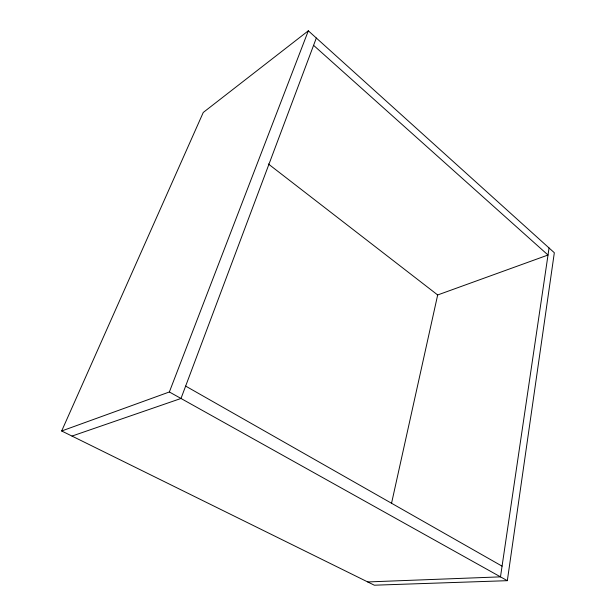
<?xml version="1.0" encoding="UTF-8"?>
<svg xmlns="http://www.w3.org/2000/svg" width="616" height="616" viewBox="0 0 616 616"><rect width="100%" height="100%" fill="white"/><g stroke="black" fill="none" stroke-linecap="round" stroke-linejoin="round"><path stroke-width="0.92" d="M507.33 580.68L554.331 252.737L308.323 30.8L203.257 112.466L61.669 430.984L374.328 585.2L507.33 580.68L169.362 391.976L61.669 430.984M549.056 247.979L500.485 576.861L367.729 581.943M391.522 503.357L437.676 294.964L268.353 163.971M316.331 38.023L180.996 398.475L72.003 436.074M169.362 391.976L308.323 30.8M437.298 295.103L548.009 255.024L313.582 45.33M185.647 386.086L502.071 566.15"/></g></svg>
